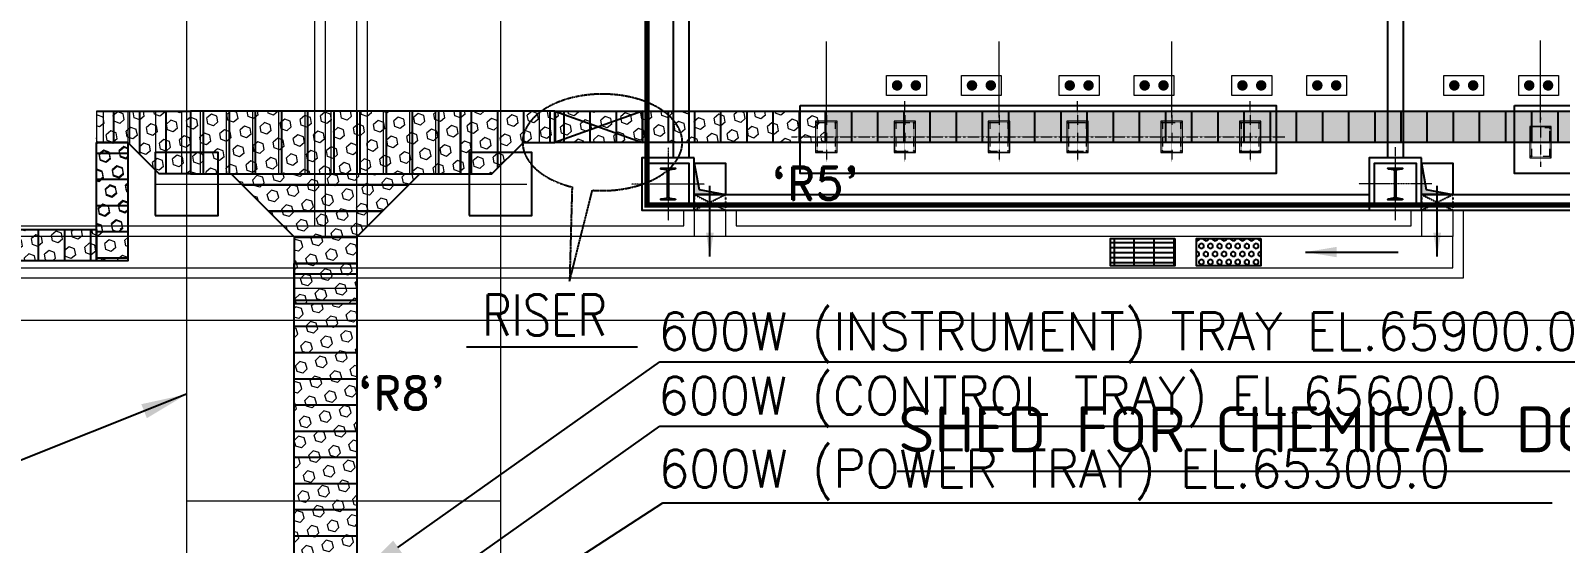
# Model space of a CAD drawing. Header units: inches. Extents: x 8618018 to 8935006, y 2431589 to 2567223.
# Drawn here: x 8702295 to 8716914, y 2514308 to 2519205 of the extents above; entities that cross this region are included whole.
import ezdxf
from ezdxf import colors
from ezdxf.entities.mleader import LeaderData, LeaderLine
from ezdxf.enums import TextEntityAlignment as Align
from ezdxf.math import Vec2, Vec3

# ---------------------------------------------------------------- set-up
doc = ezdxf.new("R2010")
doc.units = ezdxf.units.IN
doc.header["$MEASUREMENT"] = 0
for name, pattern in [('CENTER', [2, 1.25, -0.25, 0.25, -0.25]), ('HIDDEN', [0.375, 0.25, -0.125]), ('PHANTOM', [2.5, 1.25, -0.25, 0.25, -0.25, 0.25, -0.25]), ('PHANTOM2', [1.25, 0.625, -0.125, 0.125, -0.125, 0.125, -0.125])]:
    doc.linetypes.add(name, pattern=pattern)
for name, color, linetype in [('CCT', 4, 'Continuous'), ('Civil', 252, 'Continuous'), ('HIDDEN', 252, 'HIDDEN'), ('LCS', 4, 'Continuous'), ('MOTOR LOCATION', 3, 'Continuous'), ('STR', 252, 'Continuous'), ('T', 3, 'Continuous'), ('TEXT', 252, 'Continuous'), ('TRAY', 1, 'Continuous'), ('TRAY-4', 6, 'Continuous')]:
    doc.layers.add(name, color=color, linetype=linetype)
for name, color, linetype, lineweight in [('CL', 252, 'CENTER', 5), ('DIM', 252, 'Continuous', 13), ('ICT', 6, 'Continuous', 13), ('PCT', 2, 'Continuous', 15), ('TRENCH', 252, 'Continuous', 13)]:
    doc.layers.add(name, color=color, linetype=linetype, lineweight=lineweight)
doc.styles.add('ISOCPEUR', font='isocpeur.ttf')
doc.styles.add('r-30', font='romans.shx')
doc.styles.add('Roman', font='romans')
doc.styles.add('RS1', font='ROMANS.shx', dxfattribs={"width": 0.8})
doc.styles.get("Standard").update_dxf_attribs({"font": 'arial.ttf'})
doc.styles.add('TIT', font='romand.shx')
doc.dimstyles.new('DIM', dxfattribs={"dimscale": 175, "dimtxt": 2.5, "dimasz": 2.5, "dimexe": 0.875, "dimexo": 0.875, "dimgap": 1, "dimtad": 1, "dimdec": 0, "dimzin": 9, "dimdsep": 46, "dimtxsty": 'ISOCPEUR', "dimblk": 'OBLIQUE', "dimcen": 0.09, "dimclrd": 256, "dimclre": 256, "dimclrt": 252, "dimadec": 0, "dimazin": 0, "dimtfac": 1, "dimtdec": 0, "dimtmove": 0, "dimatfit": 3, "dimfxl": 1, "dimtfill": 1, "dimtolj": 1, "dimtzin": 0, "dimarcsym": 0})
doc.dimstyles.new('New_DIM_150', dxfattribs={"dimscale": 150, "dimtxt": 2.5, "dimasz": 2.5, "dimexe": 0.875, "dimexo": 0.875, "dimgap": 1, "dimtad": 1, "dimdec": 0, "dimzin": 9, "dimdsep": 46, "dimtxsty": 'ISOCPEUR', "dimcen": 0.09, "dimclrd": 256, "dimclre": 256, "dimclrt": 4, "dimadec": 0, "dimazin": 0, "dimtfac": 1, "dimtdec": 0, "dimtmove": 0, "dimatfit": 3, "dimfxl": 1, "dimtfill": 1, "dimtolj": 1, "dimtzin": 0, "dimarcsym": 0})
doc.dimstyles.new('New_DIM_90', dxfattribs={"dimscale": 90, "dimtxt": 2.5, "dimasz": 2.5, "dimexe": 0.875, "dimexo": 0.875, "dimgap": 1, "dimtad": 1, "dimdec": 0, "dimzin": 9, "dimdsep": 46, "dimtxsty": 'ISOCPEUR', "dimcen": 0.09, "dimclrd": 256, "dimclre": 256, "dimclrt": 4, "dimadec": 0, "dimazin": 0, "dimtfac": 1, "dimtdec": 0, "dimtmove": 0, "dimatfit": 3, "dimfxl": 1, "dimtfill": 1, "dimtolj": 1, "dimtzin": 0, "dimarcsym": 0})
pattern_1 = [(360, (-11120158.46, -42280869.55), (2e-14, 250), [])]
pattern_2 = [(270, (-36073108.2, 22354600.37), (250, -7e-14), [])]
pattern_3 = [(180, (28529195.22, 47308481.23), (7e-14, -250), [])]
pattern_4 = [(90, (28529195.22, 47308481.23), (-250, -4e-14), [])]
pattern_5 = [(90, (-36096991.67, -17306167.76), (250, -7e-14), [])]
pattern_6 = [(90, (-35956910.17, -17306167.76), (250, -7e-14), [])]
pattern_7 = [(90, (-8717129.58, -2475215.07), (-250, -1e-13), [])]
pattern_8 = [(0, (-8717129.58, -2475215.07), (6e-14, 250), [])]

# ---------------------------------------------------------------- blocks, each defined once
blk = doc.blocks.new('600W R600 EQTEE-4')
at = {"layer": 'PCT'}
h = blk.add_hatch(dxfattribs=at)
h.set_pattern_fill('ANSI31', color=256, scale=2000, angle=315, style=0)
h.set_pattern_definition([(0, (44791734.77, -19824081.6), (7e-14, 250), [])])
h.paths.add_polyline_path([(1690, 1290), (1090, 1290), (1090, -1290), (1690, -1290)])
h = blk.add_hatch(dxfattribs=at)
h.set_pattern_fill('ANSI31', color=256, scale=2000, angle=45, style=0)
h.set_pattern_definition([(90, (44791734.77, -19824081.6), (-250, 4e-14), [])])
h.paths.add_polyline_path([(1090, 900), (490, 300), (0, 300), (0, -300), (490, -300), (1090, -900)])
for p, q in [((490, 300), (1090, 900)), ((0, -300), (0, 300)), ((490, 300), (0, 300)), ((490, -300), (0, -300)), ((490, -300), (1090, -900))]:
    blk.add_line(p, q, dxfattribs=at)
blk.add_lwpolyline([(1690, -1290), (1690, 1290), (1090, 1290), (1090, -1290), (1690, -1290)], dxfattribs=at)
blk = doc.blocks.new('red 600x300')
at = {"layer": 'PCT'}
h = blk.add_hatch(dxfattribs=at)
h.set_pattern_fill('ANSI31', color=256, scale=2000, angle=-45, style=0)
h.set_pattern_definition([(90, (-36096991.67, -17306317.84), (250, -7e-14), [])])
h.paths.add_polyline_path([(8706404, 2517686), (8706704, 2517686), (8707004, 2517986), (8707304, 2517986), (8707304, 2518286), (8706404, 2518286)])
for points in [[(8707304, 2518286), (8706404, 2518286), (8706404, 2517686), (8706704, 2517686), (8707004, 2517986), (8707304, 2517986)], [(8707304, 2518286), (8707304, 2517986)]]:
    blk.add_lwpolyline(points, dxfattribs=at)
blk = doc.blocks.new('COL')
at = {"layer": 'Civil'}
blk.add_lwpolyline([(-250, -250), (250, -250), (250, 250), (-250, 250)], close=True, dxfattribs=at)
at = {"layer": 'CL', "ltscale": 0.25}
for p, q in [((0, -350), (0, 350)), ((-350, 0), (350, 0))]:
    blk.add_line(p, q, dxfattribs=at)
at = {"layer": 'STR'}
blk.add_lwpolyline([(-200, 200), (200, 200), (200, -200), (-200, -200)], close=True, dxfattribs=at)
blk.add_lwpolyline([(-70, 150), (70, 150), (70, 148, -0.414214), (63, 141), (18, 134, 0.414214), (4, 120), (4, -120, 0.414214), (18, -134), (63, -141, -0.414214), (70, -148), (70, -150), (-70, -150), (-70, -148, -0.414214), (-63, -141), (-18, -134, 0.414214), (-4, -120), (-4, 120, 0.414214), (-18, 134), (-63, 141, -0.414214), (-70, 148)], format="xyb", close=True, dxfattribs=at)
blk = doc.blocks.new('_Oblique')
at = {"color": 0, "linetype": 'ByBlock', "lineweight": -2}
blk.add_line((-0.5, -0.5), (0.5, 0.5), dxfattribs=at)
blk = doc.blocks.new('LCS')
at = {"layer": 'T', "color": 4, "lineweight": 0}
blk.add_lwpolyline([(-590, 295), (-210, 295), (-210, 105), (-590, 105)], close=True, dxfattribs=at)
at = {"layer": 'T', "color": 4, "const_width": 50}
for points in [[(-515, 200, 1), (-465, 200, 1)], [(-335, 200, 1), (-285, 200, 1)]]:
    blk.add_lwpolyline(points, format="xyb", close=True, dxfattribs=at)
at = {"layer": 'MOTOR LOCATION', "color": 4, "style": 'Roman'}
blk.add_attdef('XXX', (246, 103), '', height=240, dxfattribs=at)
blk = doc.blocks.new('GA CRM')
at = {"ltscale": 700}
h = blk.add_hatch(dxfattribs=at)
h.set_pattern_fill('GRATE', color=252, scale=60)
h.set_pattern_definition([(0, (-7163047.03, -2021004.563), (0, 47.625), []), (90, (-7163047.03, -2021004.56), (-190.5, 1e-14), [])])
h.paths.add_polyline_path([(85148.1, 45878.1), (84534, 45878.1), (84534, 45618), (85148.1, 45618)])
h = blk.add_hatch()
h.set_pattern_fill('HEX', color=252, scale=201.09935, angle=90, style=0)
h.set_pattern_definition([(90, (-452733.463, 236665.88), (-43.5392865, 3e-15), [25.137419, -50.2748376]), (210, (-452733.463, 236665.88), (21.7696433, -37.7061282), [25.137419, -50.2748376]), (150, (-452733.463, 236691.016), (-21.7696433, -37.7061282), [25.137419, -50.2748376])])
h.paths.add_polyline_path([(85970.1, 45878.1), (85356, 45878.1), (85356, 45618), (85970.1, 45618)])
at = {"layer": 'Civil'}
h = blk.add_hatch(color=256, dxfattribs=at)
h.dxf.hatch_style = 1
h.paths.add_polyline_path([(80601.3, 46346.1), (80555, 46599.8), (80555, 46299.8), (80855, 46299.8)])
h = blk.add_hatch(color=256, dxfattribs=at)
h.dxf.hatch_style = 1
h.paths.add_polyline_path([(87551.3, 46346.1), (87505, 46599.8), (87505, 46299.8), (87805, 46299.8)])
at = {"linetype": 'PHANTOM', "const_width": 50}
blk.add_lwpolyline([(80105, 53499.8), (94405, 53499.8), (94405, 46199.8), (80105, 46199.8)], close=True, dxfattribs=at)
at = {"color": 252, "ltscale": 700}
blk.add_lwpolyline([(85148.1, 45878.1), (85148.1, 45618), (84534, 45618), (84534, 45878.1)], close=True, dxfattribs=at)
at = {"color": 252}
blk.add_lwpolyline([(85970.1, 45878.1), (85970.1, 45618), (85356, 45618), (85356, 45878.1)], close=True, dxfattribs=at)
at = {"layer": 'Civil'}
for p, q in [((87180, 48299.8), (87180, 46650.2)), ((87330, 48299.8), (87330, 46650.2))]:
    blk.add_line(p, q, dxfattribs=at)
for points in [[(80355, 48299.8), (80355, 46649.8)], [(80505, 48299.8), (80505, 46650.2)], [(80555, 46599.8), (80601.3, 46346.1), (80855, 46299.8)], [(87505, 46599.8), (87551.3, 46346.1), (87805, 46299.8)], [(80555, 46299.8), (87005, 46299.8)], [(87505, 46299.8), (93955, 46299.8)], [(80555, 46149.8), (80555, 46149.8), (93955, 46149.8)]]:
    blk.add_lwpolyline(points, dxfattribs=at)
at = {"layer": 'Civil', "ltscale": 25}
for points in [[(81568, 47149.8), (86118, 47149.8), (86118, 46499.8), (81568, 46499.8)], [(88393, 47149.8), (92943, 47149.8), (92943, 46499.8), (88393, 46499.8)]]:
    blk.add_lwpolyline(points, close=True, dxfattribs=at)
at = {"layer": 'Civil'}
for points in [[(75405, 46099.8), (76005, 46099.8), (76005, 46699.8), (75405, 46699.8)], [(78405, 46099.8), (79005, 46099.8), (79005, 46699.8), (78405, 46699.8)], [(80555, 46599.8), (80855, 46599.8), (80855, 46299.8), (80555, 46299.8)], [(87505, 46599.8), (87805, 46599.8), (87805, 46299.8), (87505, 46299.8)]]:
    blk.add_lwpolyline(points, close=True, dxfattribs=at)
at = {"layer": 'CL'}
for p, q in [((75705, 53299.8), (75705, 33600)), ((78705, 53299.8), (78705, 33600)), ((75405, 46399.8), (78955, 46399.8)), ((75705, 43375.5), (78705, 43375.5))]:
    blk.add_line(p, q, dxfattribs=at)
at = {"layer": 'CL', "ltscale": 0.1}
for p, q in [((81818, 47085.9), (81818, 46613.6)), ((82568, 47085.9), (82568, 46613.6)), ((83468, 47085.9), (83468, 46613.6)), ((84218, 47085.9), (84218, 46613.6)), ((85118, 47085.9), (85118, 46613.6)), ((85868, 47085.9), (85868, 46613.6)), ((88643, 47035.9), (88643, 46563.6))]:
    blk.add_line(p, q, dxfattribs=at)
at = {"layer": 'CL', "ltscale": 0.4}
for p, q in [((81485.5, 46849.8), (86200.5, 46849.8)), ((88310.5, 46799.8), (93025.5, 46799.8))]:
    blk.add_line(p, q, dxfattribs=at)
at = {"layer": 'CL', "ltscale": 0.1}
for points in [[(81730.5, 46714.8), (81905.5, 46714.8), (81905.5, 46984.8), (81730.5, 46984.8)], [(82480.5, 46714.8), (82655.5, 46714.8), (82655.5, 46984.8), (82480.5, 46984.8)], [(83380.5, 46714.8), (83555.5, 46714.8), (83555.5, 46984.8), (83380.5, 46984.8)], [(84130.5, 46714.8), (84305.5, 46714.8), (84305.5, 46984.8), (84130.5, 46984.8)], [(85030.5, 46714.8), (85205.5, 46714.8), (85205.5, 46984.8), (85030.5, 46984.8)], [(85780.5, 46714.8), (85955.5, 46714.8), (85955.5, 46984.8), (85780.5, 46984.8)], [(88555.5, 46664.8), (88730.5, 46664.8), (88730.5, 46934.8), (88555.5, 46934.8)]]:
    blk.add_lwpolyline(points, close=True, dxfattribs=at)
at = {"layer": 'DIM'}
for p, q in [((81818, 47035.9), (81818, 47760.5)), ((83468, 47035.9), (83468, 47760.5)), ((85118, 47035.9), (85118, 47760.5)), ((88643, 46985.9), (88643, 47770.6)), ((82568, 47085.9), (82568, 47191.2)), ((84218, 47085.9), (84218, 47191.2)), ((85868, 47085.9), (85868, 47191.2)), ((19500, 45100.2), (96025.1, 45100.2))]:
    blk.add_line(p, q, dxfattribs=at)
for points in [[(81715.5, 46699.8), (81920.5, 46699.8), (81920.5, 46999.8), (81715.5, 46999.8)], [(82465.5, 46699.8), (82670.5, 46699.8), (82670.5, 46999.8), (82465.5, 46999.8)], [(83365.5, 46699.8), (83570.5, 46699.8), (83570.5, 46999.8), (83365.5, 46999.8)], [(84115.5, 46699.8), (84320.5, 46699.8), (84320.5, 46999.8), (84115.5, 46999.8)], [(85015.5, 46699.8), (85220.5, 46699.8), (85220.5, 46999.8), (85015.5, 46999.8)], [(85765.5, 46699.8), (85970.5, 46699.8), (85970.5, 46999.8), (85765.5, 46999.8)], [(88540.5, 46649.8), (88745.5, 46649.8), (88745.5, 46949.8), (88540.5, 46949.8)]]:
    blk.add_lwpolyline(points, close=True, dxfattribs=at)
for centre in [(81730.5, 46984.8), (81905.5, 46984.8), (82480.5, 46984.8), (82655.5, 46984.8), (83380.5, 46984.8), (83555.5, 46984.8), (84130.5, 46984.8), (84305.5, 46984.8), (85030.5, 46984.8), (85205.5, 46984.8), (85780.5, 46984.8), (85955.5, 46984.8), (88555.5, 46934.8), (88730.5, 46934.8), (81730.5, 46714.8), (81905.5, 46714.8), (82480.5, 46714.8), (82655.5, 46714.8), (83380.5, 46714.8), (83555.5, 46714.8), (84130.5, 46714.8), (84305.5, 46714.8), (85030.5, 46714.8), (85205.5, 46714.8), (85780.5, 46714.8), (85955.5, 46714.8), (88555.5, 46664.8), (88730.5, 46664.8)]:
    blk.add_circle(centre, 4.5, dxfattribs=at)
at = {"layer": 'HIDDEN', "ltscale": 0.25}
for p, q in [((80555, 46299.8), (80555, 46149.8)), ((80855, 46299.8), (80855, 46149.8)), ((87505, 46299.8), (87505, 46149.8)), ((87805, 46299.8), (87805, 46149.8))]:
    blk.add_line(p, q, dxfattribs=at)
at = {"layer": 'HIDDEN', "ltscale": 0.5}
for p, q in [((80555, 46299.8), (80855, 46149.8)), ((80555, 46149.8), (80855, 46299.8)), ((87505, 46299.8), (87805, 46149.8)), ((87505, 46149.8), (87805, 46299.8))]:
    blk.add_line(p, q, dxfattribs=at)
at = {"layer": 'TRENCH'}
for p, q in [((80555, 46149.8), (80555, 45899.8)), ((80855, 46149.8), (80855, 45899.8)), ((87505, 46149.8), (87505, 45899.8)), ((87805, 46149.8), (87805, 45899.8)), ((87805, 45599.8), (87805, 45899.8))]:
    blk.add_line(p, q, dxfattribs=at)
for points in [[(76930, 45999.8), (76930, 54349.8), (86405, 54349.8)], [(88005, 54249.8), (77030, 54249.8), (77030, 45899.8)], [(77330, 45899.8), (77330, 53949.8), (88005, 53949.8)], [(86405, 53849.8), (77430, 53849.8), (77430, 45999.8)], [(87905, 46149.8), (87905, 45499.8), (38605, 45499.8)], [(54505, 46150.2), (54505, 45999.8), (80455, 45999.8), (80455, 46150.2)], [(80955, 46150.2), (80955, 45999.8), (87405, 45999.8), (87405, 46150.2)], [(87805, 45899.8), (33905, 45899.8)], [(33905, 45599.8), (87805, 45599.8)]]:
    blk.add_lwpolyline(points, dxfattribs=at)
at = {"color": 7, "rotation": 180}
for p in [(80305, 46399.8), (87255, 46400.2)]:
    blk.add_blockref('COL', p, dxfattribs=at)
at = {"layer": 'DIM', "color": 4, "style": 'ISOCPEUR'}
blk.add_text('SHED FOR CHEMICAL DOSING AREA', height=437.5, dxfattribs=at).set_placement((82506.5, 43838.1))
at = {"layer": 'DIM', "color": 252, "style": 'ISOCPEUR'}
blk.add_text('SHED FOR CHEMICAL DOSING AREA', height=437.5, dxfattribs=at).set_placement((82506.5, 43838.1))
at = {"layer": 'DIM'}
for points, dimstyle, override in [([(80705, 45708.9), (80705, 46383.5)], 'New_DIM_90', {"dimgap": 1, "dimtad": 0}), ([(87655, 45708.9), (87655, 46383.5)], 'New_DIM_90', {"dimgap": 1, "dimtad": 0}), ([(93562.7, 46099.8), (92274.1, 43652.6), (82493.9, 43652.6)], 'DIM', {"dimgap": 1, "dimtad": 0}), ([(93562.7, 46099.8), (92274.1, 43652.6), (82493.9, 43652.6)], 'DIM', {"dimgap": 1, "dimtad": 0}), ([(86395.3, 45749.8), (87281.8, 45749.8)], 'New_DIM_150', {"dimasz": 2, "dimgap": 1, "dimtad": 0}), ([(75705, 44391.8), (72770.9, 43225), (69322.4, 43225)], 'DIM', {"dimgap": 1, "dimtad": 0})]:
    blk.add_leader(points, dimstyle=dimstyle, override=override, dxfattribs=at)

msp = doc.modelspace()

# ---------------------------------------------------------------- linework, layer by layer
at = {"layer": 'CCT', "elevation": 62910.6}
msp.add_lwpolyline([(8696621.1, 2517306.1), (8702923.6, 2517306.1), (8702923.6, 2517006.1), (8696621.1, 2517006.1)], close=True, dxfattribs=at)

# ---------------------------------------------------------------- next in the draw order: block references
at = {"color": 252}
msp.add_blockref('GA CRM', (8628081, 2471340), dxfattribs=at)

# ---------------------------------------------------------------- next in the draw order: hatches: boundary and pattern name
at = {"layer": 'CCT'}
h = msp.add_hatch(dxfattribs=at)
h.set_pattern_fill('ANSI31', color=256, scale=2000, angle=-45, style=0)
h.set_pattern_definition(pattern_6)
h.paths.add_polyline_path([(8703823.6, 2517836.5), (8703823.6, 2518436.5), (8702923.6, 2518436.5), (8702923.6, 2518136.5), (8703223.6, 2518136.5), (8703523.6, 2517836.5)])
h = msp.add_hatch(dxfattribs=at)
h.set_pattern_fill('ANSI31', color=256, scale=2000, angle=405, style=0)
h.set_pattern_definition(pattern_4)
h.paths.add_polyline_path([(8703823.6, 2518436.5), (8703823.6, 2517836.5), (8706403.6, 2517836.5), (8706403.6, 2518436.5)])
h = msp.add_hatch(dxfattribs=at)
h.set_pattern_fill('ANSI31', color=256, scale=2000, angle=-45, style=0)
h.set_pattern_definition(pattern_5)
h.paths.add_polyline_path([(8706403.6, 2517836.5), (8706703.6, 2517836.5), (8707003.6, 2518136.5), (8707303.6, 2518136.5), (8707303.6, 2518436.5), (8706403.6, 2518436.5)])
h = msp.add_hatch(dxfattribs=at)
h.set_pattern_fill('ANSI31', color=256, scale=2000, angle=225, style=0)
h.set_pattern_definition(pattern_2)
h.paths.add_polyline_path([(8721845.2, 2518136.4), (8721845.2, 2518436.4), (8707311.7, 2518436.4), (8707311.7, 2518136.4)])
h = msp.add_hatch(dxfattribs=at)
h.set_pattern_fill('ANSI31', color=256, scale=2000, angle=315, style=0)
h.set_pattern_definition(pattern_8)
h.paths.add_polyline_path([(8703223.6, 2518136.5), (8702923.6, 2518136.5), (8702923.6, 2517006.1), (8703223.6, 2517006.1)])
h = msp.add_hatch(dxfattribs=at)
h.set_pattern_fill('ANSI31', color=256, scale=2000, angle=135, style=0)
h.set_pattern_definition(pattern_3)
h.paths.add_polyline_path([(8704213.6, 2517836.5), (8704813.6, 2517236.5), (8704813.6, 2516746.5), (8705413.6, 2516746.5), (8705413.6, 2517236.5), (8706013.6, 2517836.5)])
h = msp.add_hatch(dxfattribs=at)
h.set_pattern_fill('ANSI31', color=256, scale=2000, angle=405, style=0)
h.set_pattern_definition(pattern_7)
h.paths.add_polyline_path([(8702923.6, 2517306.1), (8696621.1, 2517306.1), (8696621.1, 2517006.1), (8702923.6, 2517006.1)])
h = msp.add_hatch(dxfattribs=at)
h.set_pattern_fill('ANSI31', color=256, scale=2000, angle=315, style=0)
h.set_pattern_definition(pattern_1)
h.paths.add_polyline_path([(8705413.6, 2516981), (8704813.6, 2516981), (8704813.6, 2513951), (8705413.6, 2513951)])
at = {"layer": 'ICT', "transparency": 33554661}
h = msp.add_hatch(dxfattribs=at)
h.set_pattern_fill('HEX', color=256, scale=450, angle=100, style=0)
h.set_pattern_definition([(100, (-8717129.58, -2475215.07), (-95.94770984, -16.91817), [56.25, -112.5]), (220, (-8717129.58, -2475215.07), (62.6254199, -74.63406917), [56.25, -112.5]), (160, (-8717139.34, -2475159.67), (-33.32228993, -91.55223915), [56.25, -112.5])])
h.paths.add_polyline_path([(8703223.6, 2518436.4), (8702923.6, 2518436.4), (8702923.6, 2517306.1), (8703224.6, 2517306.1), (8703223.9, 2518136.1), (8703223.6, 2518136.4), (8703223.8, 2518199.3)])
h.paths.add_polyline_path([(8703524.6, 2518436.4), (8703224.6, 2518436.4), (8703223.8, 2518199.3), (8703223.9, 2518136.1), (8703523.6, 2517836.4)])
h.paths.add_polyline_path([(8703823.6, 2518436.4), (8703524.6, 2518436.4), (8703523.6, 2517836.4), (8703823.6, 2517836.4)])
h = msp.add_hatch(dxfattribs=at)
h.set_pattern_fill('HEX', color=256, scale=450, angle=100, style=0)
h.paths.add_polyline_path([(8706403.6, 2518433.9), (8703823.6, 2518433.9), (8703823.6, 2517838.9), (8704213.6, 2517838.9, -0.0227862), (8704268.4, 2517836.4), (8705958.8, 2517836.4, -0.0227862), (8706013.6, 2517838.9), (8706403.6, 2517838.9)])
h = msp.add_hatch(dxfattribs=at)
h.set_pattern_fill('HEX', color=256, scale=450, angle=100, style=0)
h.paths.add_polyline_path([(8707158.8, 2518433.9), (8707003.6, 2518433.9), (8707003.6, 2518138.9), (8707158.8, 2518138.9)])
h.paths.add_polyline_path([(8707002.6, 2518433.9), (8706702.6, 2518433.9), (8706703.6, 2517839.9), (8707002.6, 2518138.9)])
h.paths.add_polyline_path([(8706702.6, 2518433.9), (8706403.6, 2518433.9), (8706403.6, 2517838.9), (8706702.6, 2517838.9), (8706703.6, 2517839.9)])
h = msp.add_hatch(dxfattribs=at)
h.set_pattern_fill('HEX', color=256, scale=450, angle=100, style=0)
h.paths.add_polyline_path([(8709878.6, 2518433.9), (8709703.6, 2518433.9), (8709703.6, 2518138.9), (8709878.6, 2518138.9)])
h.paths.add_polyline_path([(8709400.6, 2518433.9), (8708803.6, 2518433.9), (8708803.6, 2518138.9), (8709400.6, 2518138.9)])
h.paths.add_polyline_path([(8709703.6, 2518433.9), (8709403.6, 2518433.9), (8709403.6, 2518138.9), (8709503.6, 2518138.9), (8709503.6, 2518136.4), (8709703.6, 2518136.4)])
h.paths.add_polyline_path([(8708803.6, 2518433.9), (8707158.8, 2518433.2), (8707158.8, 2518138.2), (8708803.6, 2518138.9)])
h = msp.add_hatch(dxfattribs=at)
h.set_pattern_fill('HEX', color=256, scale=450, angle=100, style=0)
h.paths.add_polyline_path([(8721426.4, 2518433.9), (8709878.6, 2518433.9), (8709878.6, 2518138.9), (8721426.4, 2518138.9)])
h.paths.add_polyline_path([(8721834.5, 2518433.9), (8721426.4, 2518433.9), (8721426.4, 2518138.9), (8721834.5, 2518138.9)])
h = msp.add_hatch(dxfattribs=at)
h.set_pattern_fill('HEX', color=256, scale=450, angle=100, style=0)
h.paths.add_polyline_path([(8696223.6, 2517736.4), (8695923.6, 2517736.4), (8695923.6, 2517706.1), (8696223.6, 2517706.1)])
h.paths.add_polyline_path([(8703223.6, 2517306.1), (8696623.6, 2517306.1), (8696623.6, 2517006.1), (8703223.6, 2517006.1)])
h.paths.add_polyline_path([(8703223.6, 2518136.4), (8702923.6, 2518136.4), (8702923.6, 2517306.1), (8703224.6, 2517306.1)])
at = {"layer": 'ICT'}
h = msp.add_hatch(dxfattribs=at)
h.set_pattern_fill('HEX', color=256, scale=18, angle=45, style=0)
h.set_pattern_definition([(45, (213645.39, 310.17), (-69.9941694, 69.9941694), [57.15, -114.3]), (165, (213645.39, 310.17), (-25.6196441, -95.6138135), [57.15, -114.3]), (105, (213685.8, 350.58), (-95.6138135, -25.6196441), [57.15, -114.3])])
h.paths.add_polyline_path([(8704213.6, 2517834), (8704813.6, 2517234), (8704813.6, 2516596.4), (8705413.6, 2516596.4), (8705413.6, 2517234), (8706013.6, 2517834)])
h = msp.add_hatch(dxfattribs=at)
h.set_pattern_fill('HEX', color=256, scale=18, angle=45, style=0)
h.set_pattern_definition([(45, (213560.39, 0), (-69.9941694, 69.9941694), [57.15, -114.3]), (165, (213560.39, 0), (-25.6196441, -95.6138135), [57.15, -114.3]), (105, (213600.81, 40.41), (-95.6138135, -25.6196441), [57.15, -114.3])])
h.paths.add_polyline_path([(8705413.6, 2516596.4), (8704813.6, 2516596.4), (8704813.6, 2513951), (8705413.6, 2513951)])
at = {"layer": 'PCT'}
h = msp.add_hatch(dxfattribs=at)
h.set_pattern_fill('ANSI31', color=256, scale=2000, angle=-45, style=0)
h.set_pattern_definition(pattern_6)
h.paths.add_polyline_path([(8703823.6, 2517836.5), (8703823.6, 2518436.5), (8702923.6, 2518436.5), (8702923.6, 2518136.5), (8703223.6, 2518136.5), (8703523.6, 2517836.5)])
h = msp.add_hatch(dxfattribs=at)
h.set_pattern_fill('ANSI31', color=256, scale=2000, angle=405, style=0)
h.set_pattern_definition(pattern_4)
h.paths.add_polyline_path([(8703823.6, 2518436.5), (8703823.6, 2517836.5), (8706403.6, 2517836.5), (8706403.6, 2518436.5)])
h = msp.add_hatch(dxfattribs=at)
h.set_pattern_fill('ANSI31', color=256, scale=2000, angle=-45, style=0)
h.set_pattern_definition(pattern_5)
h.paths.add_polyline_path([(8706403.6, 2517836.5), (8706703.6, 2517836.5), (8707003.6, 2518136.5), (8707303.6, 2518136.5), (8707303.6, 2518436.5), (8706403.6, 2518436.5)])
h = msp.add_hatch(dxfattribs=at)
h.set_pattern_fill('ANSI31', color=256, scale=2000, angle=225, style=0)
h.set_pattern_definition(pattern_2)
h.paths.add_polyline_path([(8721845.2, 2518136.4), (8721845.2, 2518436.4), (8707311.7, 2518436.4), (8707311.7, 2518136.4)])
h = msp.add_hatch(dxfattribs=at)
h.set_pattern_fill('ANSI31', color=256, scale=2000, angle=315, style=0)
h.set_pattern_definition(pattern_8)
h.paths.add_polyline_path([(8703223.6, 2518136.5), (8702923.6, 2518136.5), (8702923.6, 2517006.1), (8703223.6, 2517006.1)])
h = msp.add_hatch(dxfattribs=at)
h.set_pattern_fill('ANSI31', color=256, scale=2000, angle=135, style=0)
h.set_pattern_definition(pattern_3)
h.paths.add_polyline_path([(8704213.6, 2517836.5), (8704813.6, 2517236.5), (8704813.6, 2516746.5), (8705413.6, 2516746.5), (8705413.6, 2517236.5), (8706013.6, 2517836.5)])
h = msp.add_hatch(dxfattribs=at)
h.set_pattern_fill('ANSI31', color=256, scale=2000, angle=405, style=0)
h.set_pattern_definition(pattern_7)
h.paths.add_polyline_path([(8702923.6, 2517306.1), (8696621.1, 2517306.1), (8696621.1, 2517006.1), (8702923.6, 2517006.1)])
h = msp.add_hatch(dxfattribs=at)
h.set_pattern_fill('ANSI31', color=256, scale=2000, angle=315, style=0)
h.set_pattern_definition(pattern_1)
h.paths.add_polyline_path([(8705413.6, 2516981), (8704813.6, 2516981), (8704813.6, 2513951), (8705413.6, 2513951)])

# ---------------------------------------------------------------- next in the draw order: linework, layer by layer
at = {"layer": 'CCT'}
for p, q in [((8708141.4, 2518436.4), (8707303.6, 2518136.4)), ((8707303.6, 2518436.4), (8708141.4, 2518136.3)), ((8704813.6, 2517233.9, 65899.6), (8704213.6, 2517833.9, 65899.6)), ((8705413.6, 2517236.5), (8706013.6, 2517836.5)), ((8704813.6, 2517233.9, 65899.6), (8704813.6, 2516596.4)), ((8705413.6, 2517236.5), (8705413.6, 2516596.4)), ((8705413.6, 2516596.4), (8704813.6, 2516596.4))]:
    msp.add_line(p, q, dxfattribs=at)
for points in [[(8702923.6, 2518436.5), (8703823.6, 2518436.5), (8703823.6, 2517836.5), (8703523.6, 2517836.5), (8703223.6, 2518136.5), (8702923.6, 2518136.5)], [(8706403.6, 2518436.5), (8703823.6, 2518436.5), (8703823.6, 2517836.5), (8706403.6, 2517836.5), (8706403.6, 2518436.5)], [(8707303.6, 2518436.5), (8706403.6, 2518436.5), (8706403.6, 2517836.5), (8706703.6, 2517836.5), (8707003.6, 2518136.5), (8707303.6, 2518136.5)], [(8707303.6, 2518436.5), (8707303.6, 2518136.5)]]:
    msp.add_lwpolyline(points, dxfattribs=at)
for points in [[(8707303.6, 2518436.4), (8708141.4, 2518436.4), (8708141.4, 2518136.4), (8707303.6, 2518136.4)], [(8721845.2, 2518136.4), (8707311.7, 2518136.4), (8707311.7, 2518436.4), (8721845.2, 2518436.4)], [(8702923.6, 2518136.5), (8703223.6, 2518136.5), (8703223.6, 2517006.1), (8702923.6, 2517006.1)], [(8705413.6, 2516981), (8705413.6, 2513951), (8704813.6, 2513951), (8704813.6, 2516981)]]:
    msp.add_lwpolyline(points, close=True, dxfattribs=at)
at = {"layer": 'ICT', "transparency": 33554661}
for p, q in [((8702923.6, 2518434), (8702923.6, 2517306.1)), ((8703223.6, 2518434), (8703223.6, 2517006.1)), ((8702923.6, 2517306.1), (8696623.6, 2517306.1)), ((8703223.6, 2517006.1), (8696623.6, 2517006.1))]:
    msp.add_line(p, q, dxfattribs=at)
at = {"layer": 'ICT'}
for p, q in [((8704813.6, 2517234), (8704213.6, 2517834)), ((8705413.6, 2517234), (8706013.6, 2517834)), ((8704813.6, 2517234), (8704813.6, 2516596.4)), ((8705413.6, 2517234), (8705413.6, 2516596.4)), ((8705413.6, 2516596.4), (8704813.6, 2516596.4))]:
    msp.add_line(p, q, dxfattribs=at)
for points in [[(8702923.6, 2518434), (8703823.6, 2518434), (8703823.6, 2517834), (8703523.6, 2517834), (8703223.6, 2518134), (8702923.6, 2518134)], [(8706403.6, 2518434), (8703823.6, 2518434), (8703823.6, 2517834), (8706403.6, 2517834), (8706403.6, 2518434)], [(8707303.6, 2518434), (8706403.6, 2518434), (8706403.6, 2517834), (8706703.6, 2517834), (8707003.6, 2518134), (8707303.6, 2518134)], [(8707303.6, 2518436.4), (8707303.6, 2518136.4)], [(8702923.6, 2518286.4), (8702923.6, 2517986.4)]]:
    msp.add_lwpolyline(points, dxfattribs=at)
at = {"layer": 'ICT', "transparency": 33554661}
msp.add_lwpolyline([(8721687, 2518138), (8707158.8, 2518137.4), (8707158.8, 2518434), (8721687, 2518434.5)], close=True, dxfattribs=at)
at = {"layer": 'ICT'}
msp.add_lwpolyline([(8705413.6, 2516596.4), (8705413.6, 2513951), (8704813.6, 2513951), (8704813.6, 2516596.4)], close=True, dxfattribs=at)
at = {"layer": 'PCT'}
for p, q in [((8708141.4, 2518436.3), (8707303.6, 2518136.3)), ((8707303.6, 2518436.3), (8708141.4, 2518136.3))]:
    msp.add_line(p, q, dxfattribs=at)
for points in [[(8702923.6, 2518436.5), (8703823.6, 2518436.5), (8703823.6, 2517836.5), (8703523.6, 2517836.5), (8703223.6, 2518136.5), (8702923.6, 2518136.5)], [(8706403.6, 2518436.5), (8703823.6, 2518436.5), (8703823.6, 2517836.5), (8706403.6, 2517836.5), (8706403.6, 2518436.5)], [(8707303.6, 2518436.5), (8706403.6, 2518436.5), (8706403.6, 2517836.5), (8706703.6, 2517836.5), (8707003.6, 2518136.5), (8707303.6, 2518136.5)], [(8707303.6, 2518436.5), (8707303.6, 2518136.5)]]:
    msp.add_lwpolyline(points, dxfattribs=at)
for points in [[(8707303.6, 2518436.4), (8708141.4, 2518436.4), (8708141.4, 2518136.4), (8707303.6, 2518136.4)], [(8721845.2, 2518136.4), (8707311.7, 2518136.4), (8707311.7, 2518436.4), (8721845.2, 2518436.4)], [(8702923.6, 2518136.5), (8703223.6, 2518136.5), (8703223.6, 2517006.1), (8702923.6, 2517006.1)], [(8705413.6, 2516981), (8705413.6, 2513951), (8704813.6, 2513951), (8704813.6, 2516981)]]:
    msp.add_lwpolyline(points, close=True, dxfattribs=at)
at = {"layer": 'PCT', "elevation": 62910.6}
msp.add_lwpolyline([(8696621.1, 2517306.1), (8702923.6, 2517306.1), (8702923.6, 2517006.1), (8696621.1, 2517006.1)], close=True, dxfattribs=at)
at = {"layer": 'TRAY', "linetype": 'PHANTOM2'}
for p, q in [((8707469, 2517711.2), (8707445.1, 2516812.6)), ((8707445.1, 2516812.6), (8707663.4, 2517680.1))]:
    msp.add_line(p, q, dxfattribs=at)
at = {"layer": 'TRAY'}
msp.add_line((8706460.3, 2516183.6), (8708095.2, 2516183.6), dxfattribs=at)
at = {"layer": 'TRAY', "linetype": 'PHANTOM2'}
msp.add_ellipse((8707759.3, 2518137.5), major_axis=(-762.8, 0), ratio=0.604374, start_param=1.4447807, end_param=7.4634964, dxfattribs=at)

# ---------------------------------------------------------------- next in the draw order: block references
at = {"layer": 'LCS'}
for p in [(8711064.8, 2518481.4, 59160), (8711780.6, 2518481.4, 59160), (8712714.8, 2518481.4, 59160), (8713430.6, 2518481.4, 59160), (8714364.8, 2518481.4, 59160), (8715080.6, 2518481.4, 59160), (8716389.8, 2518481.4, 59160), (8717105.6, 2518481.4, 59160)]:
    msp.add_blockref('LCS', p, dxfattribs=at)
at = {"layer": 'PCT', "xscale": -1}
msp.add_blockref('red 600x300', (17410227.2, 150), dxfattribs=at)
at = {"layer": 'PCT'}
msp.add_blockref('red 600x300', (0, 150), dxfattribs=at)
at = {"layer": 'TRAY-4', "xscale": -1, "rotation": 270}
msp.add_blockref('600W R600 EQTEE-4', (8705113.6, 2516746.4), dxfattribs=at)

# ---------------------------------------------------------------- next in the draw order: texts
at = {"layer": 'CCT', "lineweight": 0, "style": 'r-30', "width": 0.95}
msp.add_text('600W (CONTROL TRAY) EL.65600.0', height=360, dxfattribs=at).set_placement((8708291.7, 2515539.1))
at = {"layer": 'ICT', "color": 6, "lineweight": 0, "style": 'r-30', "width": 0.95}
msp.add_text('600W (INSTRUMENT) TRAY EL.65900.0', height=360, dxfattribs=at).set_placement((8708293.9, 2516153.2))
at = {"layer": 'PCT', "lineweight": 0, "style": 'r-30', "width": 0.95}
msp.add_text('600W (POWER TRAY) EL.65300.0', height=360, dxfattribs=at).set_placement((8708296.5, 2514840.8))
at = {"layer": 'TEXT', "color": 3, "style": 'TIT'}
for s, p in [("`R5'", (8709372.9, 2517588.8)), ("`R8'", (8705418, 2515586.7))]:
    msp.add_text(s, height=316.25, dxfattribs=at).set_placement(p)
at = {"layer": 'TRAY', "style": 'RS1', "width": 0.8}
msp.add_text('RISER', height=390.62, dxfattribs=at).set_placement((8707207, 2516489.5), align=Align.MIDDLE_CENTER)

# ---------------------------------------------------------------- next in the draw order: leaders
at = {"layer": 'CCT', "lineweight": 0}
ml = msp.add_multileader_mtext('Standard', dxfattribs=at)
ml.set_content('', color=256)
ml.set_leader_properties()
ml.build(insert=Vec2(0, 0))
ml.multileader.update_dxf_attribs({"text_right_attachment_type": 6, "dogleg_length": 1700, "arrow_head_size": 480})
ctx = ml.context
ctx.base_point, ctx.char_height, ctx.arrow_head_size, ctx.landing_gap_size, ctx.plane_origin = Vec3(8717409.3, 2515427.2), 0.432, 480, 0.216, Vec3(8708568.3, 2512429.7)
ctx.right_attachment, ctx.text_align_type = 6, 2
notes = []
notes.append((ctx, [(0, (1, 1, 0), (8708309, 2515427.2), (1, 0), 9100.3, [(0, [(8705413.6, 2513378.3)], 0, [])])]))
ctx.mtext.insert, ctx.mtext.text_direction, ctx.mtext.rotation, ctx.mtext.alignment, ctx.mtext.flow_direction = Vec3(8717409.5, 2515427), Vec3(-1, 0), 3.1415927, 3, 5
at = {"layer": 'ICT', "color": 6, "lineweight": 0}
ml = msp.add_multileader_mtext('Standard', dxfattribs=at)
ml.set_content('', color=6)
ml.set_leader_properties()
ml.build(insert=Vec2(0, 0))
ml.multileader.update_dxf_attribs({"text_right_attachment_type": 6, "dogleg_length": 9591.3, "arrow_head_size": 480})
ctx = ml.context
ctx.base_point, ctx.char_height, ctx.arrow_head_size, ctx.landing_gap_size, ctx.plane_origin = Vec3(8718196.8, 2516040.2), 0.432, 480, 0.216, Vec3(8709302.3, 2512802.6)
ctx.right_attachment, ctx.text_align_type = 6, 2
notes.append((ctx, [(0, (1, 1, 0), (8708306.8, 2516040.2), (1, 0), 9890, [(0, [(8705413.6, 2513992.2)], 0, [])])]))
ctx.mtext.insert, ctx.mtext.text_direction, ctx.mtext.rotation, ctx.mtext.alignment, ctx.mtext.flow_direction = Vec3(8718197, 2516040), Vec3(-1, 0), 3.1415927, 3, 5
at = {"layer": 'PCT', "lineweight": 0}
ml = msp.add_multileader_mtext('Standard', dxfattribs=at)
ml.set_content('', color=256)
ml.set_leader_properties()
ml.build(insert=Vec2(0, 0))
ml.multileader.update_dxf_attribs({"text_right_attachment_type": 6, "dogleg_length": 6756.9, "arrow_head_size": 480})
ctx = ml.context
ctx.base_point, ctx.char_height, ctx.arrow_head_size, ctx.landing_gap_size, ctx.plane_origin = Vec3(8716828.8, 2514694.2), 9.6, 480, 4.8, Vec3(8707838.2, 2511917.3)
ctx.right_attachment = 6
notes.append((ctx, [(0, (1, 1, 0), (8708335.7, 2514694.2), (1, 0), 8493.1, [(0, [(8705413.6, 2512800.9)], 0, [])])]))
ctx.mtext.insert, ctx.mtext.text_direction, ctx.mtext.rotation, ctx.mtext.flow_direction = Vec3(8716833.6, 2514689.4), Vec3(-1, 0), 3.1415927, 5
for ctx, leaders in notes:
    for number, flags, end, landing, length, lines in leaders:
        leader = LeaderData()
        leader.index, (leader.has_last_leader_line, leader.has_dogleg_vector, leader.attachment_direction) = number, flags
        leader.last_leader_point, leader.dogleg_vector, leader.dogleg_length = Vec3(end), Vec3(landing), length
        for number, points, colour, breaks in lines:
            line = LeaderLine()
            line.index, line.vertices, line.color, line.breaks = number, Vec3.list(points), colors.encode_raw_color(colour), breaks
            leader.lines.append(line)
        ctx.leaders.append(leader)

doc.saveas('drawing.dxf')
